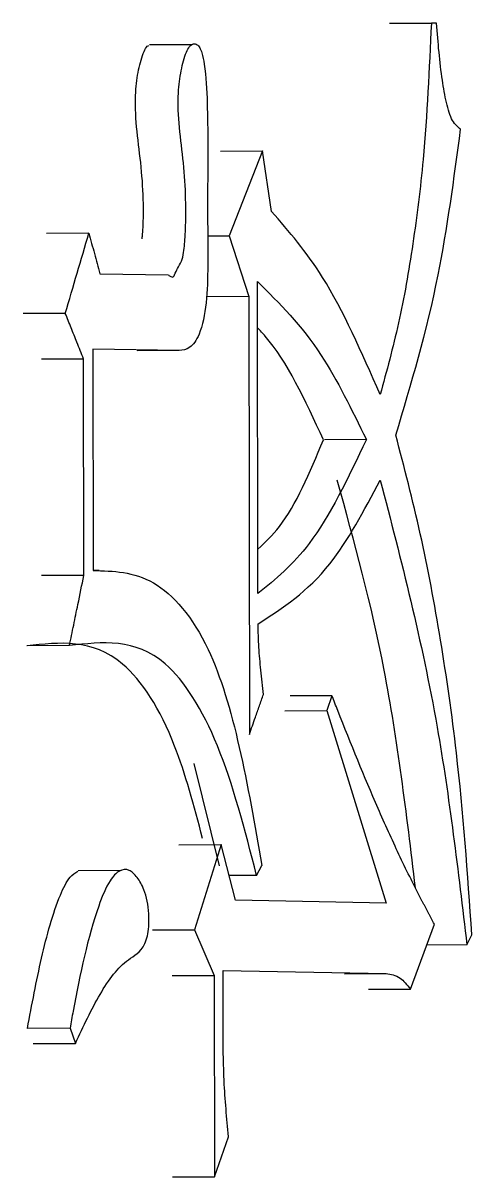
# Model space of a CAD drawing. Header units: millimetres. Extents: x 1726 to 4771, y 590 to 2743.
# Drawn here: x 3185.742 to 3186.708, y 947.57 to 950.05 of the extents above; entities that cross this region are included whole.
import ezdxf

# ---------------------------------------------------------------- set-up
doc = ezdxf.new("R2010")
doc.units = ezdxf.units.MM

msp = doc.modelspace()

# ---------------------------------------------------------------- linework, layer by layer
at = {"color": 7, "linetype": 'Continuous', "lineweight": 25}
for p, q in [((3186.5305, 950.0491), (3186.6204, 950.0495)), ((3186.6315, 950.0493), (3186.6204, 950.0495)), ((3186.1049, 950.003), (3186.0137, 950.0025)), ((3186.167, 949.7746), (3186.2574, 949.775)), ((3186.2574, 949.775), (3186.1853, 949.5925)), ((3186.2766, 949.6449), (3186.2574, 949.775)), ((3186.1391, 949.7015), (3186.1394, 949.5284)), ((3185.8835, 949.5979), (3185.7926, 949.5974)), ((3186.1393, 949.5922), (3186.1853, 949.5925)), ((3186.1853, 949.5925), (3186.2274, 949.4619)), ((3185.9071, 949.5109), (3186.0547, 949.5083)), ((3186.2474, 948.8234), (3186.2464, 949.494)), ((3186.2274, 949.4619), (3186.137, 949.4615)), ((3186.2274, 949.4619), (3186.2288, 948.5208)), ((3185.8328, 949.4257), (3185.7419, 949.4252)), ((3186.0781, 949.3456), (3185.8917, 949.3489)), ((3185.8917, 949.3489), (3185.8924, 948.873)), ((3186.0781, 949.3456), (3185.9874, 949.3452)), ((3185.8722, 949.3276), (3185.7813, 949.3272)), ((3185.8728, 948.8625), (3185.8722, 949.3276)), ((3186.4806, 949.1544), (3186.3905, 949.154)), ((3185.9059, 948.8733), (3185.8924, 948.8732)), ((3185.8417, 948.7116), (3185.7507, 948.7111)), ((3186.4065, 948.6041), (3186.3163, 948.6037)), ((3186.4065, 948.6041), (3186.3953, 948.5719)), ((3186.305, 948.5714), (3186.3953, 948.5719)), ((3186.3953, 948.5719), (3186.5231, 948.1585)), ((3186.109, 948.4582), (3186.1637, 948.2387)), ((3186.0774, 948.2835), (3186.168, 948.284)), ((3186.168, 948.284), (3186.1107, 948.1011)), ((3186.1988, 948.1644), (3186.168, 948.284)), ((3185.9517, 948.2282), (3185.8603, 948.2277)), ((3186.2445, 948.2177), (3186.2558, 948.2391)), ((3186.2445, 948.2177), (3186.1851, 948.2174)), ((3186.5231, 948.1585), (3186.1988, 948.1644)), ((3186.0201, 948.1007), (3186.1107, 948.1011)), ((3186.1107, 948.1011), (3186.1531, 948.003)), ((3186.5753, 947.9736), (3186.6269, 948.1132)), ((3186.6968, 948.0686), (3186.7078, 948.0901)), ((3186.6968, 948.0686), (3186.6102, 948.0682)), ((3186.1531, 948.003), (3186.1537, 947.5703)), ((3186.1722, 948.0135), (3186.5233, 948.007)), ((3186.1724, 947.8729), (3186.1722, 948.0135)), ((3186.4332, 948.0066), (3186.5233, 948.007)), ((3186.4853, 947.9732), (3186.5753, 947.9736)), ((3185.8429, 947.8895), (3185.7519, 947.889)), ((3185.7638, 947.8564), (3185.8547, 947.8568)), ((3186.1537, 947.5703), (3186.1842, 947.6563))]:
    msp.add_line(p, q, dxfattribs=at)
at = {"color": 7, "linetype": 'Continuous', "lineweight": 25, "flags": 128}
for points in [[(3185.8728, 948.8625), (3185.8497, 948.8624), (3185.8265, 948.8623), (3185.7819, 948.8621)], [(3186.0625, 948.0026), (3186.1071, 948.0028), (3186.1531, 948.003)], [(3185.8429, 947.8895), (3185.8488, 947.8732), (3185.8547, 947.8568)], [(3186.0631, 947.5699), (3186.0849, 947.57), (3186.1081, 947.5701), (3186.1537, 947.5703)]]:
    msp.add_lwpolyline(points, dxfattribs=at)
at = {"color": 7, "linetype": 'Continuous', "lineweight": 25}
for points, knots in [([(3186.6204, 950.0495), (3186.6159, 949.951), (3186.6086, 949.789), (3186.5819, 949.5744), (3186.5519, 949.4028), (3186.5241, 949.3015), (3186.5103, 949.2512)], [0, 0, 0, 0, 0.343988, 0.565055, 0.783969, 1, 1, 1, 1]), ([(3186.6833, 949.8212), (3186.6772, 949.8261), (3186.6648, 949.8362), (3186.6522, 949.8786), (3186.6397, 949.9484), (3186.6349, 950.0076), (3186.6315, 950.0493)], [0, 0, 0, 0, 0.175771, 0.359485, 0.548639, 1, 1, 1, 1]), ([(3186.0547, 949.5083), (3186.0563, 949.507), (3186.0593, 949.5046), (3186.0631, 949.5033), (3186.066, 949.5047), (3186.0694, 949.5118), (3186.0746, 949.5239), (3186.083, 949.5352), (3186.0888, 949.5612), (3186.0936, 949.6325), (3186.0908, 949.7488), (3186.0704, 949.8667), (3186.0813, 949.9481), (3186.0903, 949.9819), (3186.1, 950.0004), (3186.1082, 950.006), (3186.1159, 950.0045), (3186.1223, 949.9973), (3186.1279, 949.9829), (3186.1355, 949.9438), (3186.1399, 949.8468), (3186.1395, 949.7601), (3186.1391, 949.7015)], [0, 0, 0, 0, 0.0138, 0.025127, 0.031098, 0.037099, 0.060784, 0.089374, 0.112534, 0.153888, 0.320046, 0.483741, 0.537098, 0.589789, 0.612612, 0.635583, 0.657284, 0.674402, 0.691535, 0.721107, 0.811251, 1, 1, 1, 1]), ([(3185.9981, 949.586), (3185.9984, 949.5885), (3186.0033, 949.6417), (3185.998, 949.7499), (3185.9783, 949.8683), (3185.9898, 949.95), (3185.999, 949.9828), (3186.0075, 949.9993), (3186.0113, 950.0011), (3186.0125, 950.0017)], [0, 0, 0, 0, 0.017627, 0.367035, 0.711227, 0.823173, 0.933798, 0.980772, 1, 1, 1, 1]), ([(3186.5439, 949.164), (3186.5772, 949.2748), (3186.6372, 949.4742), (3186.6691, 949.7143), (3186.6833, 949.8212)], [0, 0, 0, 0, 0.5549752, 1, 1, 1, 1]), ([(3186.5103, 949.2512), (3186.4706, 949.3416), (3186.4003, 949.502), (3186.3142, 949.6015), (3186.2766, 949.6449)], [0, 0, 0, 0, 0.563739, 1, 1, 1, 1]), ([(3185.8328, 949.4257), (3185.8413, 949.4544), (3185.8582, 949.5118), (3185.8751, 949.5692), (3185.8835, 949.5979)], [0, 0, 0, 0, 0.499999, 1, 1, 1, 1]), ([(3185.8835, 949.5979), (3185.8875, 949.5834), (3185.8953, 949.5544), (3185.9032, 949.5254), (3185.9071, 949.5109)], [0, 0, 0, 0, 0.5000004, 1, 1, 1, 1]), ([(3186.1394, 949.5284), (3186.139, 949.5014), (3186.1381, 949.4484), (3186.1243, 949.3807), (3186.101, 949.3485), (3186.0857, 949.3466), (3186.0781, 949.3456)], [0, 0, 0, 0, 0.293529, 0.577239, 0.79045, 1, 1, 1, 1]), ([(3186.2464, 949.494), (3186.2936, 949.4473), (3186.3786, 949.3633), (3186.4492, 949.2187), (3186.4806, 949.1544)], [0, 0, 0, 0, 0.555585, 1, 1, 1, 1]), ([(3185.8722, 949.3276), (3185.8674, 949.3396), (3185.8584, 949.3619), (3185.8453, 949.3946), (3185.837, 949.4153), (3185.8328, 949.4257)], [0, 0, 0, 0, 0.365746, 0.682872, 1, 1, 1, 1]), ([(3186.3882, 949.1539), (3186.3489, 949.2388), (3186.305, 949.3336), (3186.2521, 949.3886), (3186.2466, 949.3944)], [0, 0, 0, 0, 0.894507, 1, 1, 1, 1]), ([(3186.7078, 948.0901), (3186.6984, 948.2218), (3186.683, 948.4382), (3186.6417, 948.7241), (3186.5989, 948.9544), (3186.5622, 949.0944), (3186.5439, 949.164)], [0, 0, 0, 0, 0.3437, 0.56446, 0.78335, 1, 1, 1, 1]), ([(3186.2473, 948.9191), (3186.2631, 948.9339), (3186.3167, 948.9838), (3186.3587, 949.0836), (3186.3882, 949.1539)], [0, 0, 0, 0, 0.2959466, 1, 1, 1, 1]), ([(3186.4806, 949.1544), (3186.4413, 949.072), (3186.3715, 948.9256), (3186.2851, 948.8545), (3186.2474, 948.8234)], [0, 0, 0, 0, 0.56317, 1, 1, 1, 1]), ([(3186.2475, 948.7585), (3186.3008, 948.7927), (3186.3967, 948.8543), (3186.4755, 949.0018), (3186.5106, 949.0673)], [0, 0, 0, 0, 0.5554541, 1, 1, 1, 1]), ([(3186.5863, 948.1915), (3186.5669, 948.3512), (3186.5287, 948.6663), (3186.4546, 948.9346), (3186.4181, 949.0669)], [0, 0, 0, 0, 0.507009, 1, 1, 1, 1]), ([(3186.5106, 949.0673), (3186.5553, 948.8952), (3186.6358, 948.585), (3186.678, 948.2277), (3186.6968, 948.0686)], [0, 0, 0, 0, 0.554852, 1, 1, 1, 1]), ([(3185.8924, 948.873), (3185.9361, 948.872), (3186.0237, 948.87), (3186.1766, 948.6924), (3186.2254, 948.4133), (3186.2558, 948.2391)], [0, 0, 0, 0, 0.271711, 0.545564, 1, 1, 1, 1]), ([(3185.8417, 948.7116), (3185.8447, 948.7264), (3185.8508, 948.7559), (3185.8612, 948.8062), (3185.8685, 948.8417), (3185.8728, 948.8625)], [0, 0, 0, 0, 0.293208, 0.586415, 1, 1, 1, 1]), ([(3186.2591, 948.6068), (3186.2572, 948.6241), (3186.2535, 948.6576), (3186.2488, 948.708), (3186.2479, 948.7416), (3186.2475, 948.7585)], [0, 0, 0, 0, 0.348407, 0.672288, 1, 1, 1, 1]), ([(3186.1281, 948.2974), (3186.1097, 948.3669), (3186.0666, 948.5294), (3185.9363, 948.7319), (3185.8205, 948.719), (3185.7501, 948.7111)], [0, 0, 0, 0, 0.226677, 0.5299308, 1, 1, 1, 1]), ([(3186.2445, 948.2177), (3186.219, 948.3162), (3186.1692, 948.5086), (3186.0287, 948.7335), (3185.9124, 948.7199), (3185.8417, 948.7116)], [0, 0, 0, 0, 0.29142, 0.569226, 1, 1, 1, 1]), ([(3186.2288, 948.5208), (3186.2331, 948.5331), (3186.2403, 948.5536), (3186.2505, 948.5822), (3186.2562, 948.5986), (3186.2591, 948.6068)], [0, 0, 0, 0, 0.4283658, 0.7141852, 1, 1, 1, 1]), ([(3186.6269, 948.1132), (3186.6249, 948.1169), (3186.6219, 948.1225), (3186.618, 948.13), (3186.614, 948.1374), (3186.6101, 948.1448), (3186.6061, 948.1523), (3186.6031, 948.1579), (3186.5992, 948.1654), (3186.5953, 948.173), (3186.5913, 948.1806), (3186.5884, 948.1863), (3186.5825, 948.1978), (3186.5621, 948.2384), (3186.5355, 948.2949), (3186.4833, 948.4115), (3186.4433, 948.5109), (3186.4108, 948.5934), (3186.4065, 948.6041)], [0, 0, 0, 0, 0.025377, 0.038065, 0.050754, 0.076131, 0.088819, 0.101507, 0.114196, 0.139573, 0.152261, 0.16495, 0.177638, 0.228393, 0.431466, 0.532978, 0.939243, 1, 1, 1, 1]), ([(3185.7513, 947.8891), (3185.7609, 947.94), (3185.7802, 948.0422), (3185.8107, 948.154), (3185.8399, 948.2143), (3185.8539, 948.2232), (3185.8595, 948.2267)], [0, 0, 0, 0, 0.378107, 0.758366, 0.903729, 1, 1, 1, 1]), ([(3185.8547, 947.8568), (3185.8718, 947.8936), (3185.9063, 947.9674), (3185.9575, 948.0357), (3185.9972, 948.0523), (3186.01, 948.087), (3186.0129, 948.1097), (3186.0129, 948.136), (3186.0095, 948.1638), (3186.0012, 948.1918), (3185.9877, 948.2153), (3185.9696, 948.2321), (3185.9487, 948.2303), (3185.9252, 948.2049), (3185.8864, 948.1102), (3185.862, 947.9942), (3185.8451, 947.9017), (3185.8429, 947.8895)], [0, 0, 0, 0, 0.147264, 0.295549, 0.379238, 0.397703, 0.416178, 0.440331, 0.464931, 0.490583, 0.529382, 0.57023, 0.614805, 0.662848, 0.734386, 0.964893, 1, 1, 1, 1]), ([(3186.5233, 948.007), (3186.5334, 948.0056), (3186.5516, 948.0029), (3186.568, 947.9826), (3186.5753, 947.9736)], [0, 0, 0, 0, 0.557224, 1, 1, 1, 1]), ([(3186.1842, 947.6563), (3186.1803, 947.6961), (3186.1734, 947.7674), (3186.1727, 947.8406), (3186.1724, 947.8729)], [0, 0, 0, 0, 0.558839, 1, 1, 1, 1])]:
    msp.add_open_spline(points, degree=3, knots=knots, dxfattribs=at)

doc.saveas('drawing.dxf')
